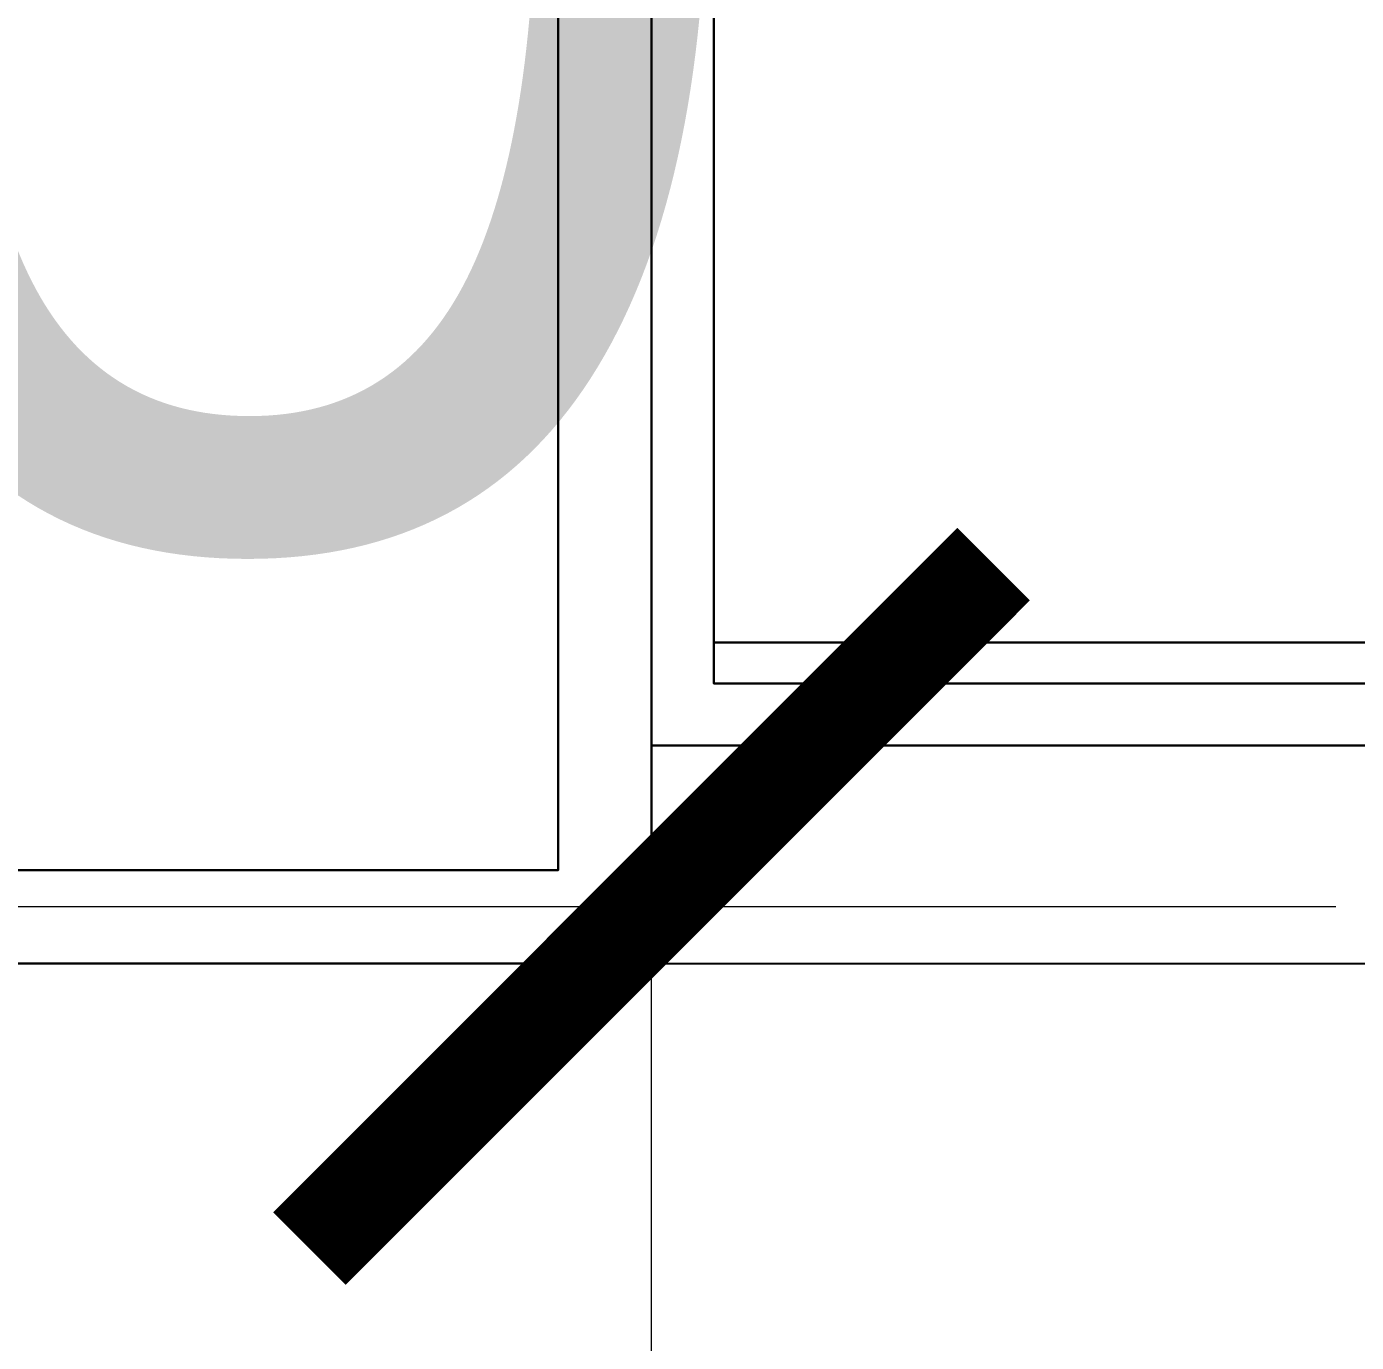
# Model space of a CAD drawing. Header units: millimetres. Extents: x -547695 to 905972, y -1055718 to 167349.
# Drawn here: x -516113.6 to -515959.6, y -1036739.5 to -1036587.2 of the extents above; entities that cross this region are included whole.
import ezdxf

# ---------------------------------------------------------------- set-up
doc = ezdxf.new("R2010")
doc.units = ezdxf.units.MM
doc.layers.get('DEFPOINTS').update_dxf_attribs({"color": 1, "lineweight": 25})
for name, color, linetype, lineweight in [('View-XTD-CT Cua$0$View-XĐL-CT Cửa$0$KT-Dim', 5, 'Continuous', 15), ('View-XTD-CT Cua$0$View-XĐL-CT Cửa$0$KT-NetThay', 7, 'Continuous', 18), ('View-XTD-CT Cua$0$View-XĐL-CT Cửa$0$Netmanh - Vietduc', 149, 'Continuous', 25), ('View-XTD-CT Cua$0$View-XĐL-CT Cửa$0$Profile - Vietduc', 14, 'Continuous', 30)]:
    doc.layers.add(name, color=color, linetype=linetype, lineweight=lineweight)
doc.styles.add('View-XTD-CT Cua$0$View-XĐL-CT Cửa$0$GM-Arial', font='arial.ttf')
doc.dimstyles.new('View-XTD-CT Cua$0$View-XĐL-CT Cửa$0$GM_DIM50', dxfattribs={"dimscale": 0.5, "dimtxt": 220, "dimasz": 110, "dimexe": 66, "dimexo": 0, "dimgap": 55, "dimtad": 1, "dimdec": 0, "dimzin": 0, "dimdsep": 46, "dimtxsty": 'View-XTD-CT Cua$0$View-XĐL-CT Cửa$0$GM-Arial', "dimblk": 'View-XTD-CT Cua$0$View-XĐL-CT Cửa$0$_ArchTick', "dimcen": 150, "dimdle": 66, "dimclrd": 256, "dimclre": 256, "dimclrt": 6, "dimadec": 0, "dimazin": 0, "dimtfac": 1, "dimtdec": 0, "dimtix": 1, "dimtmove": 2, "dimatfit": 3, "dimfxl": 1, "dimtvp": 0.833333, "dimtolj": 1, "dimtzin": 0, "dimarcsym": 0})

# ---------------------------------------------------------------- blocks, each defined once
blk = doc.blocks.new('View-XTD-CT Cua$0$View-XĐL-CT Cửa$0$_ArchTick')
at = {"color": 0, "linetype": 'ByBlock', "const_width": 0.15}
blk.add_lwpolyline([(-0.5, -0.5), (0.5, 0.5)], dxfattribs=at)
blk = doc.blocks.new('*D245')
at = {"layer": 'DEFPOINTS', "color": 0, "transparency": 16777216}
for p in [(-3949.14, 1534.81), (-4099.14, 1421.09), (-3949.14, 1108.8)]:
    blk.add_point(p, dxfattribs=at)
at = {"layer": 'View-XTD-CT Cua$0$View-XĐL-CT Cửa$0$KT-Dim', "lineweight": -2, "transparency": 16777216}
for p, q in [((-4099.14, 1421.09), (-4099.14, 1567.81)), ((-3949.14, 1108.8), (-3949.14, 1567.81)), ((-4099.14, 1534.81), (-4154.14, 1534.81)), ((-4099.14, 1534.81), (-3949.14, 1534.81)), ((-3949.14, 1534.81), (-3894.14, 1534.81))]:
    blk.add_line(p, q, dxfattribs=at)
at = {"layer": 'View-XTD-CT Cua$0$View-XĐL-CT Cửa$0$KT-Dim', "lineweight": -2, "transparency": 16777216, "xscale": 55, "yscale": 55, "zscale": 55}
blk.add_blockref('View-XTD-CT Cua$0$View-XĐL-CT Cửa$0$_ArchTick', (-4099.14, 1534.81), dxfattribs=at)
at = {"layer": 'View-XTD-CT Cua$0$View-XĐL-CT Cửa$0$KT-Dim', "lineweight": -2, "transparency": 16777216, "xscale": 55, "yscale": 55, "zscale": 55, "rotation": 180}
blk.add_blockref('View-XTD-CT Cua$0$View-XĐL-CT Cửa$0$_ArchTick', (-3949.14, 1534.81), dxfattribs=at)
at = {"layer": 'View-XTD-CT Cua$0$View-XĐL-CT Cửa$0$KT-Dim', "color": 6, "transparency": 16777216, "insert": (-4024.14, 1618.51), "char_height": 110, "attachment_point": 5, "style": 'View-XTD-CT Cua$0$View-XĐL-CT Cửa$0$GM-Arial'}
blk.add_mtext('\\A1;30', dxfattribs=at)
blk = doc.blocks.new('View-XTD-CT Cua$0$View-XĐL-CT Cửa$0$A$C77827696')
at = {"layer": 'View-XTD-CT Cua$0$View-XĐL-CT Cửa$0$Netmanh - Vietduc'}
blk.add_line((-3949.14, 1530.23), (-3085.3, 1530.23), dxfattribs=at)
at = {"layer": 'View-XTD-CT Cua$0$View-XĐL-CT Cửa$0$Profile - Vietduc'}
blk.add_line((-3944.14, 1556), (-3085.3, 1556), dxfattribs=at)
for points in [[(-4099.14, 1830.23), (-3949.14, 1830.23), (-3949.14, 1530.23), (-4099.14, 1530.23)], [(-4091.64, 1822.73), (-3956.64, 1822.73), (-3956.64, 1537.73), (-4091.64, 1537.73)], [(-3944.14, 1807.73), (-3874.14, 1807.73), (-3874.14, 1812.73), (-3949.14, 1812.73), (-3949.14, 1547.73), (-3874.14, 1547.73), (-3874.14, 1552.73), (-3944.14, 1552.73)]]:
    blk.add_lwpolyline(points, close=True, dxfattribs=at)
at = {"layer": 'View-XTD-CT Cua$0$View-XĐL-CT Cửa$0$KT-Dim'}
dim = blk.add_linear_dim(base=(-3949.14, 1534.81), p1=(-4099.14, 1421.09), p2=(-3949.14, 1108.8), text='30', dimstyle='View-XTD-CT Cua$0$View-XĐL-CT Cửa$0$GM_DIM50', dxfattribs=at)
dim.commit()
dim.dimension.update_dxf_attribs({"geometry": '*D245', "text_midpoint": (-4024.14, 1618.51)})

msp = doc.modelspace()

# ---------------------------------------------------------------- block references
at = {"layer": 'View-XTD-CT Cua$0$View-XĐL-CT Cửa$0$KT-NetThay', "xscale": 1.44, "yscale": 1.44, "zscale": 1.44}
msp.add_blockref('View-XTD-CT Cua$0$View-XĐL-CT Cửa$0$A$C77827696', (-510354.47, -1038899.17), dxfattribs=at)

doc.saveas('drawing.dxf')
